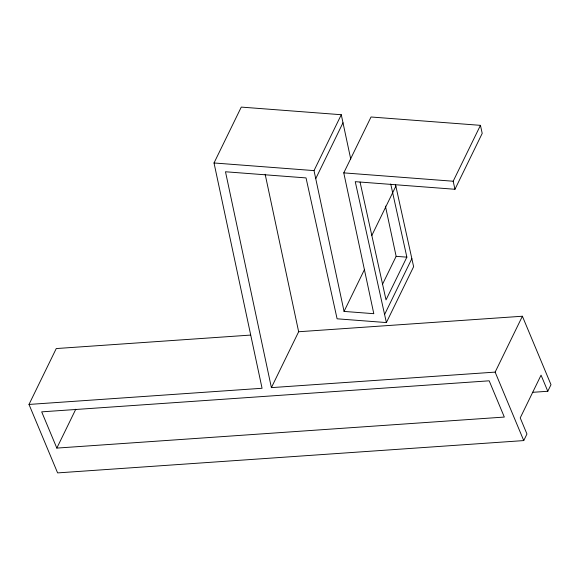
<?xml version="1.0" encoding="UTF-8"?>
<svg xmlns="http://www.w3.org/2000/svg" width="580" height="580" viewBox="0 0 580 580"><rect width="100%" height="100%" fill="white"/><g stroke="black" fill="none" stroke-linecap="round" stroke-linejoin="round"><path stroke-width="0.87" d="M395.857 186.173L371.824 235.48M532.433 392.334L547.796 391.268L541.06 375.159L520.224 417.897L526.952 434.007L523.747 440.583L57.608 472.903L29 404.441L56.253 348.558L250.48 335.088M56.833 448.093L41.688 411.851L489.179 380.813L504.325 417.063L56.833 448.093L75.791 409.219M29 404.441L262.066 388.274L214.02 162.973L241.273 107.097L341.279 114.724L350.733 159.058M271.389 387.628L298.649 331.745L522.391 316.231L495.139 372.113L271.389 387.628L225.489 171.767L306.037 177.915L337.096 318.804L386.374 322.567L355.25 181.671L454.959 189.276L482.212 133.393L480.443 125.345L371.026 116.993L343.773 172.876L373.803 313.693L344.056 311.416L314.019 170.607L341.279 114.724M315.738 178.654L342.998 122.772M344.056 311.416L364.595 269.308M382.372 284.555L396.14 256.338L385.417 206.074M390.732 183.998L406.863 257.157L386.019 299.889L360.064 182.098M384.591 314.512L411.851 258.629M454.959 189.276L453.183 181.228L480.443 125.345M386.374 322.567L413.627 266.684L395.473 184.418M547.796 391.268L551 384.7L522.391 316.231M214.02 162.973L314.019 170.607M343.773 172.876L453.183 181.228M396.14 256.338L406.863 257.157M495.139 372.113L523.747 440.583M265.161 174.275L298.649 331.745"/></g></svg>
